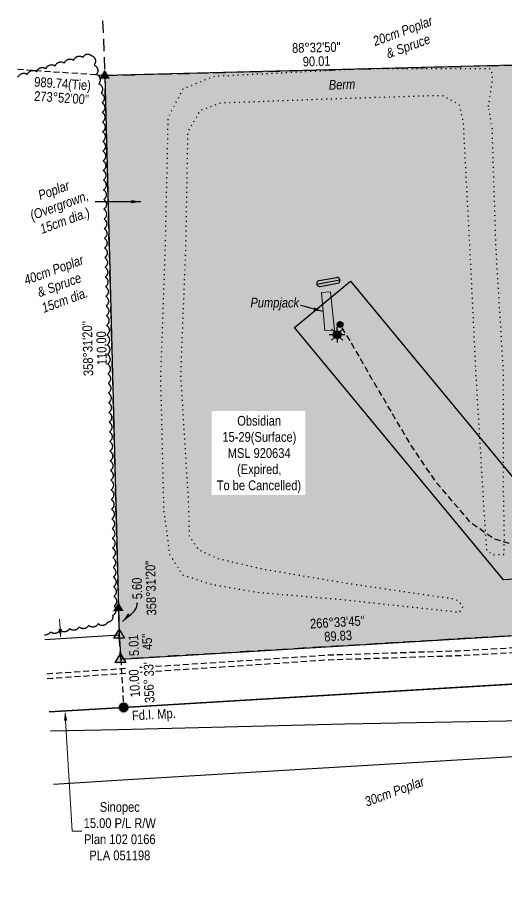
# Model space of a CAD drawing. Extents: x 614480 to 617433, y 5892532 to 5894399.
# Drawn here: x 616173 to 616678, y 5892580 to 5893493 of the extents above; entities that cross this region are included whole.
import ezdxf
from ezdxf.enums import TextEntityAlignment as Align

# ---------------------------------------------------------------- set-up
doc = ezdxf.new("R2010")
doc.units = 0
doc.header["$LTSCALE"] = 5
doc.header["$PDSIZE"] = 0.5
for name, pattern in [('0', [1, 1, 0]), ('foc-ACCESSROAD', [3.75, 2.5, -1.25]), ('foc-TIELINE', [1.875, 1.25, -0.625]), ('foc-TOPO', [1, 0.2, -0.8]), ('UG_PIPE', [1.875, 1.25, -0.625])]:
    doc.linetypes.add(name, pattern=pattern)
doc.layers.get('Defpoints').update_dxf_attribs({"color": 9})
for name, color, linetype in [('AS-FENCE', 48, 'foc-FENCE'), ('AS-PIPE-UG', 44, 'UG_PIPE'), ('AS-ROADS', 254, 'Continuous'), ('AS-SYMBOL', 7, 'Continuous'), ('C-RW', 13, 'Continuous'), ('C-WS', 13, 'foc-ACCESSROAD'), ('C-WS-S', 8, 'Continuous'), ('F-RW', 190, 'Continuous'), ('F-WS', 190, 'foc-ACCESSROAD'), ('L-BD', 7, 'Continuous'), ('L-BD1', 253, 'Continuous'), ('L-MON', 1, 'Continuous'), ('L-TIE', 7, 'foc-TIELINE'), ('P-PROPOSED', 10, 'Continuous'), ('P-PROPOSED-H', 21, 'Continuous'), ('T-BUSH', 110, '0'), ('T-BUSH-T', 110, 'Continuous'), ('T-LOW-AREA', 48, 'foc-TOPO')]:
    doc.layers.add(name, color=color, linetype=linetype)
for name, color, linetype, lineweight in [('AS-GENERAL', 48, 'Continuous', 18), ('C-WS-T', 13, 'Continuous', 9), ('F-RW-T', 190, 'Continuous', 9), ('T-TEXT', 48, 'Continuous', 18)]:
    doc.layers.add(name, color=color, linetype=linetype, lineweight=lineweight)
doc.styles.add('80CG', font='ARIALN.TTF', dxfattribs={"height": 10})
doc.styles.add('80L', font='ARIALN.TTF', dxfattribs={"height": 10})
doc.styles.add('80LS', font='ARIALNI.TTF', dxfattribs={"height": 10})
doc.styles.add('foc-LtypeFont', font='ARIALN.TTF', dxfattribs={"height": 7.35})
doc.styles.get("Standard").update_dxf_attribs({"font": 'ARIALN.TTF'})
doc.linetypes.add('foc-FENCE', pattern='A,10,-1,["X",foc-LtypeFont,S=0.2,R=0,X=-0.625,Y=-0.75],-1.24', length=12.24)
doc.dimstyles.new('Compass 5 000', dxfattribs={"dimscale": 5, "dimtxt": 9, "dimasz": 2, "dimexe": 0.2, "dimexo": 0.0625, "dimgap": 0.5, "dimtad": 0, "dimtih": 1, "dimtoh": 1, "dimzin": 0, "dimdsep": 46, "dimtxsty": '80CG', "dimcen": 0.1, "dimse1": 1, "dimse2": 1, "dimclrd": 256, "dimclrt": 256, "dimaunit": 1, "dimadec": 4, "dimazin": 0, "dimtfac": 0.06, "dimtofl": 0, "dimtmove": 0, "dimatfit": 1, "dimfxl": 0.2, "dimtolj": 1, "dimtzin": 0, "dimlwd": -1, "dimarcsym": 0})

# ---------------------------------------------------------------- blocks, each defined once
blk = doc.blocks.new('RISER')
h = blk.add_hatch(color=255)
h.dxf.hatch_style = 1
edge = h.paths.add_edge_path()
edge.add_arc((0, 0), 0.7, 0, 360)
blk.add_hatch(color=13).paths.add_polyline_path([(0.58, -0.15), (-0.58, -0.15, 0.774597)])
at = {"color": 13}
blk.add_line((-0.58, -0.15), (0.58, -0.15), dxfattribs=at)
blk.add_circle((0, 0), 0.6, dxfattribs=at)
blk = doc.blocks.new('GAS')
h = blk.add_hatch(color=255)
h.dxf.hatch_style = 1
edge = h.paths.add_edge_path()
edge.add_arc((0, 0), 0.9, 0, 360)
for p, q in [((-0.81, 0), (-1.62, 0)), ((-0.57, 0.57), (-1.14, 1.14)), ((0, 0.81), (0, 1.62)), ((0.57, 0.57), (1.14, 1.14)), ((1.62, 0), (0.81, 0)), ((-0.57, -0.57), (-1.14, -1.14)), ((0, -0.81), (0, -1.62)), ((1.14, -1.14), (0.57, -0.57))]:
    blk.add_line(p, q)
blk.add_circle((0, 0), 0.8)
blk = doc.blocks.new('fdia')
at = {"color": 255, "const_width": 1}
blk.add_lwpolyline([(-0.5, 0, 1), (0.5, 0, 1)], format="xyb", close=True, dxfattribs=at)
blk = doc.blocks.new('Fdiaa')
blk.add_blockref('fdia', (0, 0))
blk = doc.blocks.new('fdib')
at = {"color": 1, "const_width": 1.6}
blk.add_lwpolyline([(-0.4, 0, 1), (0.4, 0, 1)], format="xyb", close=True, dxfattribs=at)
at = {"color": 1}
blk.add_circle((0, 0), 0.8, dxfattribs=at)
blk = doc.blocks.new('Fdibb')
blk.add_blockref('fdib', (0, 0))
blk = doc.blocks.new('fdicc')
for name in ['Fdibb', 'Fdiaa']:
    blk.add_blockref(name, (0, 0))
blk = doc.blocks.new('FDI')
blk.add_blockref('fdicc', (0, 0))
blk = doc.blocks.new('STRIA')
blk.add_hatch(color=255).paths.add_polyline_path([(-0.04, 1.52), (-1.47, -0.87), (1.39, -0.87)])
blk = doc.blocks.new('STRIAA')
blk.add_blockref('STRIA', (0, 0))
blk = doc.blocks.new('STRIB')
at = {"color": 1}
blk.add_solid([(-1.12, -0.67), (-0.04, 1.13), (1.04, -0.67)], dxfattribs=at)
blk = doc.blocks.new('STRIBB')
blk.add_blockref('STRIB', (0, 0))
blk = doc.blocks.new('STRICC')
for name in ['STRIAA', 'STRIBB']:
    blk.add_blockref(name, (0, 0))
blk = doc.blocks.new('fdspike')
blk.add_blockref('STRICC', (0, 0))
blk = doc.blocks.new('TRIA')
blk.add_hatch(color=255).paths.add_polyline_path([(-0.04, 1.52), (-1.47, -0.87), (1.39, -0.87)])
blk = doc.blocks.new('TRIAA')
blk.add_blockref('TRIA', (0, 0))
blk = doc.blocks.new('TRIB')
at = {"color": 1}
blk.add_lwpolyline([(-1.12, -0.67), (-0.04, 1.13), (1.04, -0.67)], close=True, dxfattribs=at)
blk = doc.blocks.new('TRIBB')
blk.add_blockref('TRIB', (0, 0))
blk = doc.blocks.new('TRICC')
for name in ['TRIAA', 'TRIBB']:
    blk.add_blockref(name, (0, 0))
blk = doc.blocks.new('plspike')
blk.add_blockref('TRICC', (0, 0))
blk = doc.blocks.new('*D648')
at = {"layer": 'Defpoints', "color": 0, "transparency": 16777216}
for p in [(616219.73, 5892852.67), (616222.09, 5892777.7), (616224.23, 5892777.83)]:
    blk.add_point(p, dxfattribs=at)
at = {"layer": 'F-RW-T', "transparency": 16777216}
for p, q in [((616216.99, 5892862.52), (616216.39, 5892872.5)), ((616222.69, 5892767.72), (616229.55, 5892653.55)), ((616229.55, 5892653.55), (616239.55, 5892653.55))]:
    blk.add_line(p, q, dxfattribs=at)
for points in [[(616218.66, 5892862.62), (616215.33, 5892862.42), (616217.59, 5892852.54)], [(616224.35, 5892767.82), (616221.02, 5892767.62), (616222.09, 5892777.7)]]:
    blk.add_solid(points, dxfattribs=at)
at = {"layer": 'F-RW-T', "transparency": 16777216, "insert": (616278.63, 5892653.55), "char_height": 10, "attachment_point": 5, "style": '80CG'}
blk.add_mtext('\\A1;Sinopec\\P15.00 P/L R/W\\PPlan 102 0166\\PPLA 051198', dxfattribs=at)
blk = doc.blocks.new('*U653')
at = {"color": 48}
for p, q in [((-0.42, 4.3), (-0.57, 0.62)), ((0.78, 4.25), (0.62, 0.57))]:
    blk.add_line(p, q, dxfattribs=at)
for centre, start, end in [((0.18, 4.27), 357.6112, 537.6112), ((0.03, 0.6), 177.6112, 357.6112)]:
    blk.add_arc(centre, 0.6, start, end, dxfattribs=at)
at = {"layer": 'Defpoints'}
blk.add_line((0.2, 4.87), (0, 0), dxfattribs=at)

msp = doc.modelspace()

# ---------------------------------------------------------------- hatches: boundary and pattern name
at = {"layer": 'P-PROPOSED-H'}
h = msp.add_hatch(color=256, dxfattribs=at)
h.dxf.hatch_style = 1
h.paths.add_polyline_path([(616277.415, 5892884.138), (616278.136, 5892856.211), (616279.581, 5892831.226), (616727.736, 5892858.116), (616724.416, 5892989.406), (616712.956, 5893445.221), (616263.236, 5893433.811)])

# ---------------------------------------------------------------- linework, layer by layer
at = {"layer": 'AS-FENCE', "flags": 128}
msp.add_lwpolyline([(616206.961, 5892757.056), (616277.401, 5892758.536), (616511.071, 5892764.536), (616677.641, 5892767.601), (616900.606, 5892772.651), (617114.676, 5892777.486), (617104.181, 5892897.351)], dxfattribs=at)
at = {"layer": 'AS-GENERAL', "flags": 128}
msp.add_lwpolyline([(616490.376, 5893170.541), (616486.886, 5893209.871), (616496.231, 5893210.581), (616500.386, 5893170.851)], close=True, dxfattribs=at)
at = {"layer": 'AS-PIPE-UG', "flags": 128}
for points in [[(617092.566, 5892966.411), (616868.716, 5892956.541), (616758.191, 5892949.876), (616711.286, 5892947.471), (616684.836, 5892949.436), (616664.976, 5892955.451), (616641.226, 5892971.951), (616605.181, 5893014.156), (616579.531, 5893051.896), (616539.441, 5893120.031), (616517.316, 5893158.891), (616506.166, 5893176.746)], [(616203.407, 5892816.224), (616208.961, 5892816.611), (616299.141, 5892822.781), (616397.006, 5892829.096), (616493.961, 5892835.611), (616628.311, 5892839.961), (616757.206, 5892847.151), (616892.476, 5892853.321), (617002.376, 5892859.396), (617106.126, 5892865.171)], [(616203.707, 5892811.235), (616209.305, 5892811.625), (616299.472, 5892817.794), (616397.334, 5892824.109), (616494.209, 5892830.618), (616628.531, 5892834.967), (616757.459, 5892842.159), (616892.727, 5892848.329), (617002.652, 5892854.406), (617106.403, 5892860.181)]]:
    msp.add_lwpolyline(points, dxfattribs=at)
at = {"layer": 'AS-ROADS', "const_width": 24.991, "flags": 128}
msp.add_lwpolyline([(617223.318, 5892927.604), (617104.831, 5892920.761), (616947.331, 5892912.486), (616797.301, 5892904.556), (616746.336, 5892904.211), (616696.086, 5892908.291), (616649.011, 5892926.616), (616609.801, 5892959.366), (616580.296, 5893000.756), (616558.411, 5893045.986), (616553.776, 5893096.166), (616556.636, 5893146.551), (616555.316, 5893197.206), (616530.191, 5893240.591), (616480.486, 5893250.881), (616449.261, 5893211.366), (616462.086, 5893162.941), (616492.906, 5893123.481), (616525.746, 5893085.651), (616555.856, 5893045.611)], dxfattribs=at)
at = {"layer": 'C-RW', "flags": 128}
msp.add_lwpolyline([(617213.878, 5892943.219), (617079.128, 5892935.707), (617004.187, 5892931.533), (616799.927, 5892920.153), (616725.006, 5892915.98), (616674.867, 5892913.187), (616459.033, 5893173.576), (616516.749, 5893221.418), (616708.461, 5892990.146), (616723.187, 5892990.939), (616798.107, 5892995.115), (616823.6, 5892996.566), (617002.83, 5893006.586), (617077.769, 5893010.764), (617127.965, 5893013.53), (617172.422, 5893016.008)], dxfattribs=at)
at = {"layer": 'C-WS', "flags": 128}
msp.add_lwpolyline([(616263.236, 5893433.811), (616712.956, 5893445.221), (616727.736, 5892858.116), (616279.581, 5892831.226), (616278.136, 5892856.211), (616277.415, 5892884.138)], close=True, dxfattribs=at)
at = {"layer": 'F-RW', "flags": 128}
for points in [[(616205.78, 5892776.722), (616282.578, 5892781.335), (617006.119, 5892824.8), (617005.255, 5892872.644), (617004.187, 5892931.533), (617003.442, 5892972.763), (617002.827, 5893006.618), (617077.769, 5893010.792), (617078.38, 5892977.084), (617079.128, 5892935.707), (617080.189, 5892876.969), (617081.035, 5892830.131), (617082.407, 5892754.276), (616287.073, 5892706.498), (616210.276, 5892701.885)], [(616201.284, 5892851.558), (616278.082, 5892856.172), (616279.581, 5892831.226), (617228.453, 5892888.228)], [(617207.717, 5892836.913), (616282.578, 5892781.335), (616205.78, 5892776.722)]]:
    msp.add_lwpolyline(points, dxfattribs=at)
at = {"layer": 'F-WS', "flags": 128}
msp.add_lwpolyline([(616260.899, 5893490.297), (616263.236, 5893433.811), (616712.956, 5893445.221), (616725.218, 5892958.139), (616823.595, 5892964.049), (616823.6, 5892996.566), (617002.83, 5893006.586), (617077.769, 5893010.764), (617127.965, 5893013.53), (617127.991, 5892982.335), (617176.997, 5892985.279)], dxfattribs=at)
at = {"layer": 'L-TIE'}
for p, q in [((616263.236, 5893433.811), (616173.184, 5893439.898)), ((616279.581, 5892831.226), (616282.621, 5892781.341))]:
    msp.add_line(p, q, dxfattribs=at)
at = {"layer": 'P-PROPOSED', "flags": 128}
msp.add_lwpolyline([(616277.415, 5892884.138), (616278.136, 5892856.211), (616279.581, 5892831.226), (616727.736, 5892858.116), (616724.416, 5892989.406), (616712.956, 5893445.221), (616263.236, 5893433.811)], close=True, dxfattribs=at)
at = {"layer": 'T-BUSH', "flags": 128}
msp.add_lwpolyline([(616173.721, 5893431.952, -0.5205671), (616183.277, 5893434.886, -0.5205671), (616192.833, 5893437.82, -0.5205671), (616202.389, 5893440.753, -0.5205671), (616211.945, 5893443.687, -0.5205671), (616221.501, 5893446.621, -0.5205671), (616231.057, 5893449.554, -0.5205671), (616240.613, 5893452.488, -0.5205671), (616249.569, 5893454.355, -0.5205671), (616252.02, 5893444.664, -0.5205671), (616254.472, 5893434.974, -0.5205671), (616256.923, 5893425.283, -0.5205671), (616259.375, 5893415.592, -0.5205671), (616260.408, 5893405.712, -0.5205671), (616260.576, 5893395.717, -0.5205671), (616260.744, 5893385.722, -0.5205671), (616260.913, 5893375.728, -0.5205671), (616261.081, 5893365.733, -0.5205671), (616261.249, 5893355.738, -0.5205671), (616261.418, 5893345.743, -0.5205671), (616261.586, 5893335.748, -0.5205671), (616261.754, 5893325.754, -0.5205671), (616261.922, 5893315.759, -0.5205671), (616262.091, 5893305.764, -0.5205671), (616262.259, 5893295.769, -0.5205671), (616262.427, 5893285.774, -0.5205671), (616262.596, 5893275.78, -0.5205671), (616262.764, 5893265.785, -0.5205671), (616262.932, 5893255.79, -0.5205671), (616263.141, 5893245.796, -0.5205671), (616263.41, 5893235.804, -0.5205671), (616263.679, 5893225.811, -0.5205671), (616263.948, 5893215.818, -0.5205671), (616264.217, 5893205.826, -0.5205671), (616264.486, 5893195.833, -0.5205671), (616264.755, 5893185.841, -0.5205671), (616265.024, 5893175.848, -0.5205671), (616265.292, 5893165.855, -0.5205671), (616265.561, 5893155.863, -0.5205671), (616265.83, 5893145.87, -0.5205671), (616266.099, 5893135.878, -0.5205671), (616266.368, 5893125.885, -0.5205671), (616266.637, 5893115.892, -0.5205671), (616266.906, 5893105.9, -0.5205671), (616267.175, 5893095.907, -0.5205671), (616267.443, 5893085.915, -0.5205671), (616267.712, 5893075.922, -0.5205671), (616267.981, 5893065.93, -0.5205671), (616268.25, 5893055.937, -0.5205671), (616268.519, 5893045.944, -0.5205671), (616268.788, 5893035.952, -0.5205671), (616269.057, 5893025.959, -0.5205671), (616269.326, 5893015.967, -0.5205671), (616269.594, 5893005.974, -0.5205671), (616269.863, 5892995.981, -0.5205671), (616270.132, 5892985.989, -0.5205671), (616270.401, 5892975.996, -0.5205671), (616270.67, 5892966.004, -0.5205671), (616270.939, 5892956.011, -0.5205671), (616271.208, 5892946.018, -0.5205671), (616271.477, 5892936.026, -0.5205671), (616271.745, 5892926.033, -0.5205671), (616272.014, 5892916.041, -0.5205671), (616272.283, 5892906.048, -0.5205671), (616272.552, 5892896.055, -0.5205671), (616272.821, 5892886.063, -0.5205671), (616271.127, 5892876.259, -0.5205671), (616266.14, 5892869.473, -0.5205671), (616256.281, 5892867.821, -0.5205671), (616246.422, 5892866.169, -0.5205671), (616236.564, 5892864.516, -0.5205671), (616226.705, 5892862.864, -0.5205671), (616216.846, 5892861.212, -0.5205671), (616206.987, 5892859.559, -0.3100994), (616201.011, 5892856.101, -0.3100994)], format="xyb", dxfattribs=at)
at = {"layer": 'T-LOW-AREA', "flags": 128}
msp.add_lwpolyline([(616659.441, 5893401.751), (616663.276, 5893426.911), (616663.871, 5893434.596), (616661.626, 5893440.596), (616530.491, 5893440.546), (616376.206, 5893432.836), (616343.806, 5893419.901), (616328.316, 5893390.066), (616325.406, 5893255.771), (616320.616, 5893122.601), (616323.911, 5892985.706), (616330.071, 5892939.431), (616343.336, 5892918.391), (616371.021, 5892909.021), (616418.991, 5892900.436), (616509.551, 5892892.681), (616629.716, 5892879.756), (616633.231, 5892885.971), (616625.771, 5892892.871), (616613.446, 5892894.646), (616511.476, 5892909.651), (616426.981, 5892923.846), (616381.361, 5892934.486), (616360.276, 5892943.726), (616350.686, 5892958.186), (616349.651, 5892995.581), (616341.696, 5893124.541), (616346.886, 5893256.311), (616349.051, 5893375.751), (616362.081, 5893398.061), (616383.786, 5893405.756), (616531.451, 5893410.981), (616611.326, 5893413.431), (616628.886, 5893404.086), (616633.101, 5893386.331), (616640.246, 5893250.666), (616646.361, 5893123.376), (616655.991, 5892961.956), (616657.501, 5892943.061), (616664.346, 5892939.076), (616675.276, 5892939.426), (616675.976, 5892953.611), (616674.806, 5893014.966), (616675.071, 5893124.256), (616667.316, 5893253.311), (616663.266, 5893378.981)], close=True, dxfattribs=at)

# ---------------------------------------------------------------- block references
at = {"layer": 'AS-SYMBOL', "color": 211, "xscale": 4.998103799999999, "yscale": 4.998103799999999, "zscale": 4.998103799999999, "rotation": 102.2646501658027}
msp.add_blockref('*U653', (616506.066, 5893222.696), dxfattribs=at)
at = {"layer": 'AS-SYMBOL', "color": 211, "xscale": 4.998103800000005, "yscale": 4.998103800000005, "zscale": 4.998103800000005}
msp.add_blockref('RISER', (616506.166, 5893176.746), dxfattribs=at)
at = {"layer": 'C-WS-S', "xscale": 4.998103800000005, "yscale": 4.998103800000005, "zscale": 4.998103800000005}
msp.add_blockref('GAS', (616503.125, 5893166.211), dxfattribs=at)
at = {"layer": 'L-MON', "color": 211, "xscale": 4.998103800000007, "yscale": 4.998103800000007, "zscale": 4.998103800000007}
for name, p in [('fdspike', (616263.236, 5893433.811)), ('fdspike', (616277.526, 5892884.141)), ('plspike', (616278.136, 5892856.211))]:
    msp.add_blockref(name, p, dxfattribs=at)

# ---------------------------------------------------------------- texts
at = {"layer": 'L-BD'}
for s, height, rotation, p in [('358°31\'20"', 9.9924, 91.477697, (616310.749, 5892904.603)), ('5.60', 9.9924, 91.477697, (616296.515, 5892904.236)), ('5.01', 9.9962, 93.309997, (616293.039, 5892845.509)), ("45''", 9.9962, 93.309997, (616306.83, 5892849.183))]:
    msp.add_text(s, height=height, rotation=rotation, dxfattribs=at).set_placement(p, align=Align.MIDDLE_CENTER)
at = {"layer": 'L-BD', "insert": (616190.4, 5893432.415), "char_height": 9.99621, "width": 57.96341, "attachment_point": 1, "rotation": 356.132791, "line_spacing_factor": 0.876927}
msp.add_mtext('\\pi0.27841;989.74(Tie)\\P\\pi1.19893;273°52\'00" ', dxfattribs=at)
at = {"layer": 'L-BD1'}
for s, rotation, p in [('88°32\'50"', 1.453359, (616481.55, 5893462.77)), ('90.01', 1.453359, (616481.911, 5893448.535)), ('266°33\'45"', 3.433719, (616503.262, 5892869.425)), ('89.83', 3.433719, (616504.115, 5892855.211))]:
    msp.add_text(s, height=9.9924, rotation=rotation, dxfattribs=at).set_placement(p, align=Align.MIDDLE_CENTER)
at = {"layer": 'L-BD1', "style": '80L'}
for s, height, p in [("358°31'20''", 9.99621, (616245.521, 5893151.889)), ('110.00', 9.9962, (616259.761, 5893152.256))]:
    msp.add_text(s, height=height, rotation=91.4777, dxfattribs=at).set_placement(p, align=Align.MIDDLE)
at = {"layer": 'L-MON', "insert": (616290.941, 5892777.839), "char_height": 9.9962, "attachment_point": 1, "rotation": 3.437786, "style": '80L'}
msp.add_mtext_dynamic_manual_height_columns('Fd.I. Mp.', width=44.31238, gutter_width=49.981, heights=[0], dxfattribs=at)
at = {"layer": 'T-BUSH-T', "char_height": 9.99621, "attachment_point": 2, "rotation": 20, "style": '80LS'}
for s, insert, width in [('20cm Poplar & Spruce', (616569.105, 5893484.507), 68.43113), ('Poplar\\P(Overgrown, 15cm dia.)', (616208.681, 5893320.061), 68.43113), ('40cm Poplar \\P& Spruce\\P15cm dia.', (616208.681, 5893237.905), 65.38215), ('30cm Poplar', (616560.554, 5892699.366), 65.38215)]:
    msp.add_mtext(s, dxfattribs=dict(at, insert=insert, width=width))
at = {"layer": 'T-TEXT', "insert": (616493.974, 5893429.031), "char_height": 9.99621, "attachment_point": 1, "rotation": 2.026517, "style": '80L'}
msp.add_mtext_dynamic_manual_height_columns('\\pi0.29886;{\\fArial Narrow|b0|i1|c0|p34;Berm}', width=27.26564, gutter_width=249.905, heights=[0], dxfattribs=at)
at = {"layer": 'T-TEXT', "insert": (616413.197, 5893204.321), "char_height": 9.99621, "attachment_point": 1, "style": '80L'}
msp.add_mtext_dynamic_manual_height_columns('\\pi0.32614;{\\fArial Narrow|b0|i1|c0|p34;Pumpjack}', width=50.98789, gutter_width=49.981, heights=[0], dxfattribs=at)

# ---------------------------------------------------------------- leaders
at = {"layer": 'L-BD', "color": 211, "path_type": 1}
msp.add_leader([(616281.572, 5892870.164), (616296.104, 5892885.729), (616296.802, 5892889.795)], dimstyle='Compass 5 000', override={"dimgap": 0.5, "dimtad": 0}, dxfattribs=at)
at = {"layer": 'T-BUSH-T', "path_type": 1}
msp.add_leader([(616300.475, 5893303.508), (616253.368, 5893303.508)], dimstyle='Compass 5 000', override={"dimgap": 0.5, "dimtad": 0}, dxfattribs=at)
at = {"layer": 'T-TEXT', "path_type": 1}
msp.add_leader([(616488.631, 5893190.206), (616465.359, 5893196.38)], dimstyle='Compass 5 000', override={"dimgap": 0.5, "dimtad": 0}, dxfattribs=at)

# ---------------------------------------------------------------- next in the draw order: texts
at = {"layer": 'C-WS-T', "insert": (616378.542, 5893082.34), "char_height": 9.99621, "attachment_point": 1, "style": '80L', "bg_fill": 2}
msp.add_mtext_dynamic_manual_height_columns('\\pi21.39591;Obsidian\\P\\pi6.07771;15-29(Surface)\\P\\pi11.54289;MSL 920634\\P\\pi21.23908;(Expired, \\P\\pi0.19317;To be Cancelled)', width=86.60875, gutter_width=250, heights=[0], dxfattribs=at)
at = {"layer": 'L-BD', "insert": (616288.76, 5892805.984), "char_height": 10, "width": 30.05937, "attachment_point": 2, "rotation": 93.487301, "bg_fill": 3, "box_fill_scale": 1.15, "bg_fill_color": 256, "bg_fill_true_color": 256, "bg_fill_transparency": 0}
msp.add_mtext('10.00', dxfattribs=at)

# ---------------------------------------------------------------- next in the draw order: block references
at = {"layer": 'L-MON', "color": 211, "xscale": 4.998103800000007, "yscale": 4.998103800000007, "zscale": 4.998103800000007}
msp.add_blockref('plspike', (616279.581, 5892831.226), dxfattribs=at)
at = {"layer": 'L-MON', "xscale": 4.998103800000007, "yscale": 4.998103800000007, "zscale": 4.998103800000007}
msp.add_blockref('FDI', (616282.621, 5892781.341), dxfattribs=at)

# ---------------------------------------------------------------- next in the draw order: texts
at = {"layer": 'L-BD', "insert": (616303.868, 5892798.124), "char_height": 10, "width": 18.46191, "attachment_point": 2, "rotation": 93.487301, "bg_fill": 3, "box_fill_scale": 1.15, "bg_fill_color": 256, "bg_fill_true_color": 256, "bg_fill_transparency": 0}
msp.add_mtext('356°', dxfattribs=at)

# ---------------------------------------------------------------- next in the draw order: texts
at = {"layer": 'L-BD', "insert": (616303.568, 5892820.534), "char_height": 9.9962, "width": 16.19026, "attachment_point": 2, "rotation": 93.309997, "bg_fill": 3, "box_fill_scale": 1.15, "bg_fill_color": 256, "bg_fill_true_color": 256, "bg_fill_transparency": 0}
msp.add_mtext("33'", dxfattribs=at)

# ---------------------------------------------------------------- next in the draw order: dimensions: what is measured, and where the dimension line sits
at = {"layer": 'F-RW-T', "color": 211}
dim = msp.add_linear_dim(base=(616222.087, 5892777.701), p1=(616219.731, 5892852.666), p2=(616224.226, 5892777.83), angle=273.437796, text='Sinopec\\P15.00 P/L R/W\\PPlan 102 0166\\PPLA 051198', dimstyle='Compass 5 000', dxfattribs=at)
dim.commit()
dim.dimension.update_dxf_attribs({"geometry": '*D648', "text_midpoint": (616278.631, 5892653.546), "dimtype": 161})

doc.saveas('drawing.dxf')
